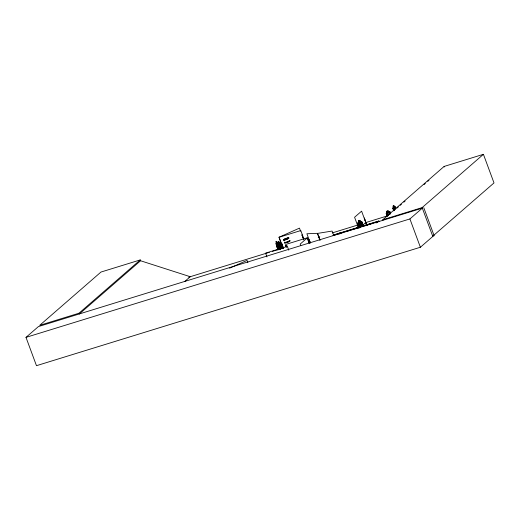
<?xml version="1.0" encoding="UTF-8"?>
<svg xmlns="http://www.w3.org/2000/svg" width="520" height="520" viewBox="0 0 520 520"><rect width="100%" height="100%" fill="white"/><g stroke="black" fill="none" stroke-linecap="round" stroke-linejoin="round"><path stroke-width="0.78" d="M278.395 249.178L278.05 247.637L278.2 248.846L277.427 247.046L277.206 247.436M276.452 242.983L275.99 243.503L278.122 249.425M276.081 242.983L278.324 249.464M280.293 248.969L278.343 243.067M278.33 243.009L278.291 243.516M393.744 210.789L392.808 208.448L393.504 207.461M392.99 207.818L392.808 208.448M393.51 207.5L393.263 208.208L394.095 210.626M389.571 211.731L390.156 212.036L390.709 213.519L390.182 211.998L389.571 211.672L386.477 212.972L386.172 213.661L387.107 216.19M386.237 213.661L386.51 213.011M386.887 211.25L387.4 212.641L386.893 213.382L387.615 215.332M358.521 220.74L359.034 222.131L358.534 222.8L359.502 225.4L360.581 226.311L361.835 225.927L362.096 224.601L361.134 222.001L360.288 221.741L359.762 220.363M285.305 239.714L285.733 239.609M286.416 238.661L287.235 238.427L286.695 238.68M286.904 238.511L286.695 238.498M286.579 238.531L286.91 238.349M283.101 248.573L281.528 244.166L281.899 244.049L283.244 247.689M281.483 244.205L281.899 244.049M303.739 239.772L302.978 237.549M303.303 237.471L302.933 237.588M357.266 224.094L358.995 228.358M366.724 225.407L364.293 217.99L366.984 225.264M26 337.37L38.428 326.567L422.331 208.13L409.91 218.933L26 337.37L36.471 365.684L420.381 247.247L432.809 236.444L422.136 207.603L483.418 154.316L494 182.923L432.718 236.21L434.154 235.742L423.768 207.662M140.257 259.928L100.958 272.051L39.682 325.338L78.975 313.216L140.257 259.928L140.562 260.754L190.249 276.712M140.562 260.754L79.281 314.041L78.975 313.216M184.743 281.495L190.392 276.588M359.801 220.292C356.473 221.592 361.075 218.966 360.288 221.741L361.231 221.403L361.842 221.767L363.519 226.434M358.963 222.112L357.799 223.015L359.509 227.669M358.527 223.743C357.598 223.477 360.256 226.428 359.925 227.513M361.218 221.416L361.829 221.78L363.226 225.505M361.751 222.775L362.167 222.619L361.751 222.775L363.149 226.544M362.863 225.024L365.794 222.475M376.103 222.983L377.858 221.455L377.988 221.812M377.481 222.228L378.911 220.987L378.788 221.566L378.651 221.214L363.168 225.992M383.038 220.253L382.837 219.726L444.119 166.439L483.418 154.316M397.131 208L398.359 206.934M400.192 205.335L401.421 204.269M403.871 202.137L405.1 201.071M424.093 184.555L425.321 183.489M427.772 181.357L428.994 180.291M285.382 239.583L285.512 239.746M393.549 207.493L392.951 206.076L393.835 205.576L395.375 208.566M394.927 206.635L395.902 208.5L395.375 206.98L394.927 206.635L394.349 206.973M392.951 207.825L394.927 206.694M393.419 209.144L393.978 210.652M285.435 239.701L285.682 239.675M278.752 244.381L280.43 248.911M280.339 244.309L281.781 248.131M301.743 235.157L302.022 235.008M310.102 242.892L309.426 240.65L310.414 242.821M277.095 243.003C277.882 241.527 274.963 241.41 276.62 241.592L278.681 247.169L278.077 247.195L277.342 246.09M280.852 248.606L278.233 241.605L278.876 241.579L281.45 248.593M277.095 242.957L277.953 243.431L280.118 248.983M277.537 242.938L276.036 243.003M278.707 243.016L280.339 247.221L280.937 247.202L280.846 246.071M277.927 243.431L279.923 248.8M277.869 248.944L276.192 244.413L277.622 247.364M277.94 244.342L279.897 249.626M280.183 243.458L281.911 248.072M229.58 268.171L247.058 260.39L247.897 262.659M280.404 248.638C278.896 245.174 280.163 250.075 281.918 248.573L279.799 243.016M279.617 248.56L278.109 248.625M387.341 212.615L386.477 212.972M388.674 212.056L389.584 211.679M386.659 214.981L390.669 213.311M277.231 245.7L276.835 245.622L277.284 245.726M277.745 247.097L278.889 249.574M277.322 248.346L277.882 249.853M338.702 233.415L340.113 232.895M357.383 223.99L358.612 227.734M361.231 221.455L358.124 222.417L357.851 223.022L359.242 226.727M188.708 277.186L269.373 252.304M272.474 251.349L280.228 248.95M308.159 240.338L309.706 239.857M318.24 237.224L319.793 236.75M332.202 232.921L357.806 225.024M365.56 222.631L387.283 215.93M382.837 219.726L422.136 207.603M333.223 235.086L358.774 227.201M362.648 226.005L378.911 220.987M308.958 242.71L310.505 242.236M332.963 235.306L358.521 227.422M334.126 235.196L342.647 232.57M347.288 231.14L351.163 229.944M354.263 228.989L358.131 227.792M364.325 225.881L371.3 223.73M375.941 222.3L378.268 221.578M281.625 244.082L283.036 247.722M276.594 241.833L276.211 241.846L276.77 242.294M278.291 243.035L279.844 242.951L280.209 243.458M279.558 243.483L278.974 243.561M279.923 246.109L280.521 246.083M390.526 212.836L390.208 212.992M277.602 247.514L278.688 249.535M279.389 243.016L281.6 248.144M394.55 209.424L393.432 208.189L394.472 207.506L395.194 209.456M277.543 242.983L277.908 243.444M278.317 247.689L277.141 246.948L277.16 247.455M278.233 249.158L277.387 247.5M444.119 166.439L444.314 166.972M409.91 218.933L420.381 247.247M393.796 205.589L394.303 207.044M394.407 209.917L393.685 207.968L394.609 208.988L394.778 207.311L394.894 209.209M393.309 209.248L393.868 210.763M390.195 214.26L389.474 212.303L388.635 212.121L388.147 210.659L386.809 211.218L387.387 212.641M389.526 214.533L388.804 212.583L387.562 213.103L388.525 215.703M387.524 215.858L386.919 214.344L386.549 214.494L387.16 216.008M366.866 225.368L361.601 211.153L354.575 217.256L358.488 227.832M361.797 222.729L363.194 226.506M358.456 220.708L359.021 222.144M358.481 223.782L359.879 227.552M340.106 233.74L339.931 233.272L339.085 233.584L339.261 234.046M333.788 235.593L332.111 231.062L317.603 233.395L320.119 240.188M319.858 240.123L317.343 233.324L306.885 233.766L310.284 242.879M309.439 243.022L307.483 237.738L285.662 244.472L286.78 247.488M309.179 243.25L307.222 237.965L300.196 244.075L300.755 245.583M303.843 238.927L300.8 230.555L278.98 237.283L283.173 248.612M300.593 231.147L299.475 228.124L279.078 237.205L283.27 248.528M301.99 234.917L303.784 239.733M288.776 250.185L287.385 246.409L265.558 253.143L266.955 256.913M282.035 243.925L282.575 245.381M281.853 244.088L283.199 247.728M278.194 241.625L278.746 243.061M278.07 244.283L280.072 249.619M278.87 249.171L275.977 241.572M278.025 249.795L277.186 247.41L277.992 249.873M281.58 247.169L281.879 248.593M289.218 240.773A2.893 0.416 -20.3 0 1 287.775 242.028A2.893 0.416 -20.3 0 1 284.615 242.6M289.257 240.975A2.847 0.41 -20.3 0 1 287.833 242.209A2.847 0.41 -20.3 0 1 284.726 242.769M289.562 240.565A2.893 0.416 -20.3 0 1 287.365 242.008A2.893 0.416 -20.3 0 1 284.557 242.437M289.458 240.403A2.847 0.41 -20.3 0 1 286.942 241.943A2.847 0.41 -20.3 0 1 284.83 242.034M286.825 245.674A2.893 0.416 -20.3 0 1 285.714 245.564M286.247 245.596A2.853 0.41 -20.3 0 1 285.682 245.375M286.975 246.006A2.853 0.41 -20.3 0 1 286.175 245.687M286.884 245.837A2.893 0.416 -20.3 0 1 285.772 245.726M360.971 222.118L360.685 223.919C363.194 225.03 361.771 226.401 360.51 224.315C360.757 226.694 358.963 226.35 360.132 224.1L358.696 222.82L359.125 222.638L360.301 223.685L360.536 222.209L360.971 222.118M277.303 243.458L277.427 244.764L276.419 243.561L277.407 245.089L277.57 246.708L277.647 245.381L278.681 246.74L277.673 245.069L277.485 243.464L276.705 243.477L277.667 246.077L278.265 246.051L277.329 243.444M393.731 205.966L393.224 206.258L393.393 206.719L393.9 206.427L393.731 205.966M395.707 207.818L395.707 207.818M387.985 211.049L387.179 211.386L387.354 211.848L388.154 211.517L387.985 211.049M359.638 220.649L358.832 220.903L359.001 221.364L359.808 221.117L359.638 220.649M360.457 222.209L359.209 222.593L360.172 225.199L361.426 224.809L360.457 222.209M278.85 241.858L278.467 241.878L278.636 242.339L279.026 242.327L278.85 241.858M284.655 239.746A2.86 0.416 -20.3 0 0 288.795 237.9A2.86 0.416 -20.3 0 0 284.889 238.901A2.86 0.416 -20.3 0 0 284.655 239.746M284.765 239.993A2.834 0.41 -20.3 0 0 288.867 238.167A2.834 0.41 -20.3 0 0 284.993 239.155A2.834 0.41 -20.3 0 0 284.765 239.993M284.687 239.837A2.86 0.416 -20.3 0 0 288.828 237.991A2.86 0.416 -20.3 0 0 284.921 238.992A2.86 0.416 -20.3 0 0 284.687 239.837"/></g></svg>
